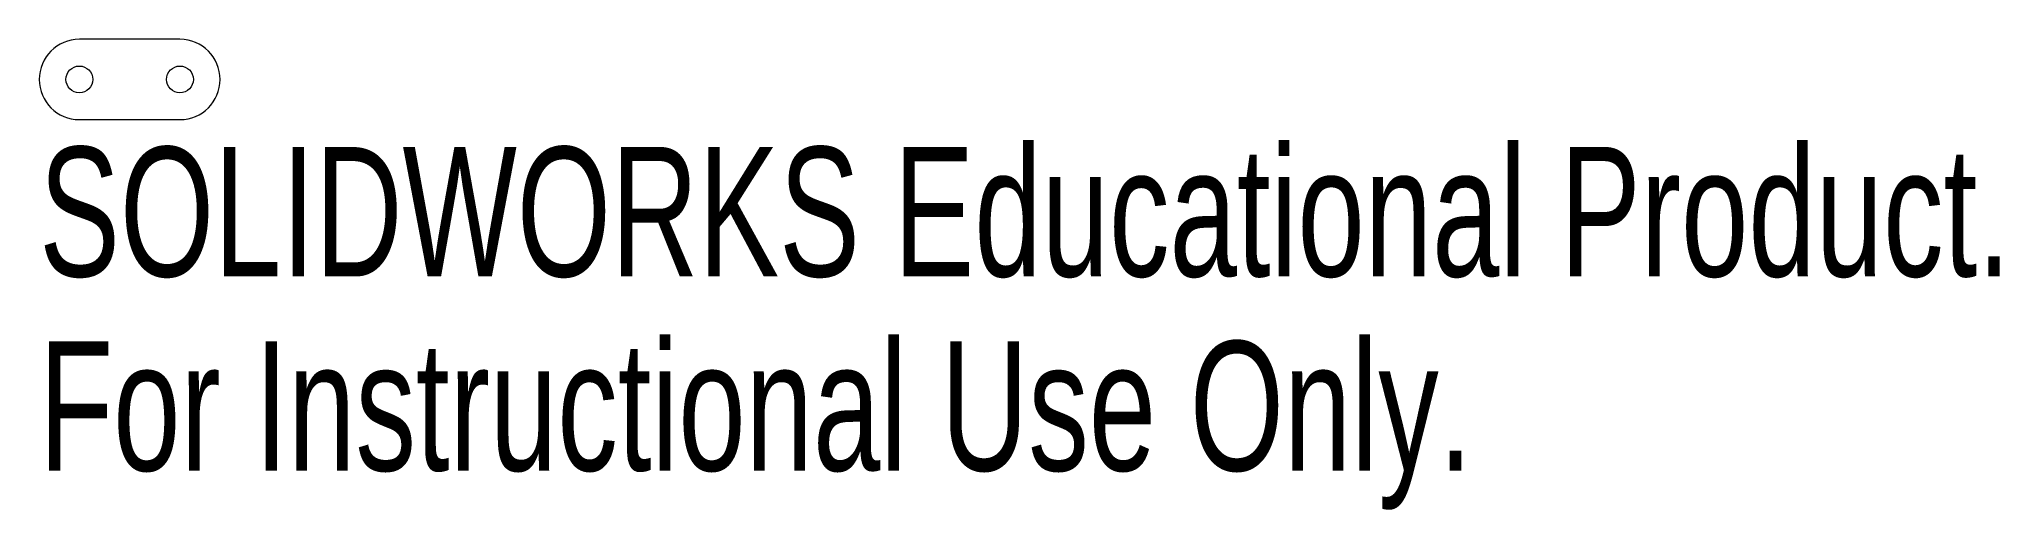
# Model space of a CAD drawing. Header units: millimetres. Extents: x -1.5 to 71.8, y -16.1 to 1.5.
import ezdxf

# ---------------------------------------------------------------- set-up
doc = ezdxf.new("R2010")
doc.units = ezdxf.units.MM
doc.styles.add('SLDTEXTSTYLE0', font='TXT', dxfattribs={"width": 0.7})

msp = doc.modelspace()

# ---------------------------------------------------------------- linework, layer by layer
at = {"color": 7, "linetype": 'Continuous', "lineweight": 15}
for p, q in [((3.76, 1.5), (0, 1.5)), ((0, -1.5), (3.76, -1.5))]:
    msp.add_line(p, q, dxfattribs=at)
for centre in [(0, 0), (3.76, 0)]:
    msp.add_circle(centre, 0.5, dxfattribs=at)
for centre, start, end in [((0, 0), 90, 270), ((3.76, 0), 270, 90)]:
    msp.add_arc(centre, 1.5, start, end, dxfattribs=at)

# ---------------------------------------------------------------- texts
at = {"color": 7, "linetype": 'Continuous', "char_height": 4.83362, "attachment_point": 1, "style": 'SLDTEXTSTYLE0'}
for s, insert in [('SOLIDWORKS Educational Product.', (-1.5, -2.52)), ('For Instructional Use Only.', (-1.5, -9.77))]:
    msp.add_mtext(s, dxfattribs=dict(at, insert=insert))

doc.saveas('drawing.dxf')
